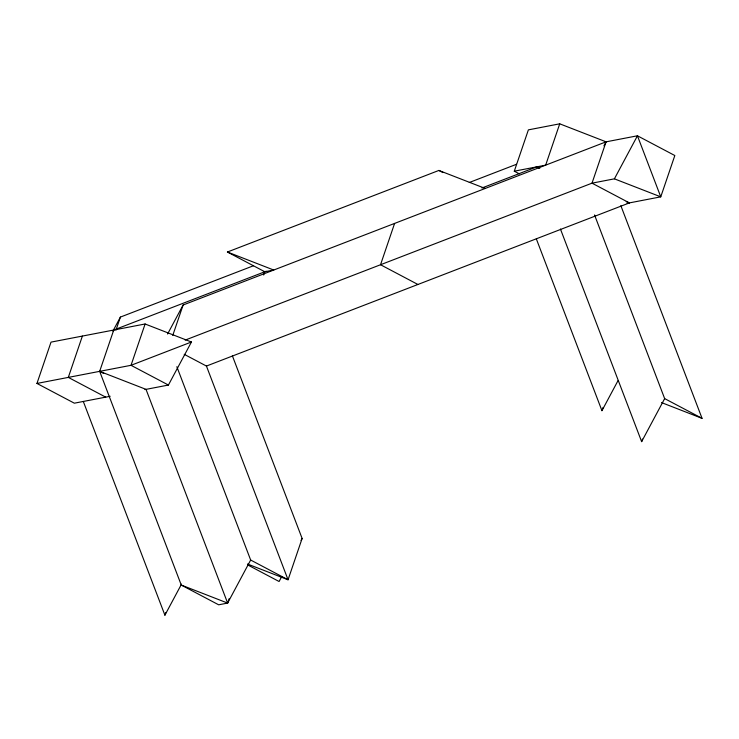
<?xml version="1.0" encoding="UTF-8"?>
<svg xmlns="http://www.w3.org/2000/svg" width="739" height="739" viewBox="0 0 739 739"><rect width="100%" height="100%" fill="white"/><g stroke="black" fill="none" stroke-linecap="round" stroke-linejoin="round"><path stroke-width="1.11" d="M110.176 396.28L74.343 403.189L36.95 383.449L51.019 342.12L145.103 323.987L191.447 342L168.418 385.047L144.899 389.582M82.38 336.079L68.311 377.398L105.695 397.139M115.958 330.139L120.402 317.086L253.523 265.735M145.103 323.987L131.025 365.306L36.95 383.449M172.75 335.441L183.124 304.995L606.082 141.833L637.443 135.791L674.827 155.532L660.758 196.851L627.162 203.327M263.684 275.019L264.793 271.758L273.753 270.031L227.409 252.017L438.883 170.441L485.237 188.454M83.304 401.462L164.908 615.181L165.795 612.594M266.179 271.231L113.741 330.028L99.663 371.347L181.277 585.066L218.67 604.807L227.63 603.079L229.108 598.738M394.598 223.418L380.53 264.738L417.923 284.478M232.406 355.884L302.122 538.454L288.053 579.773L247.491 564.014M519.351 173.859L514.298 171.189L528.376 129.87L559.728 123.819L606.082 141.833L592.013 183.161L185.156 340.106M559.728 123.819L545.659 165.148L514.298 171.189M536.329 238.863L601.943 410.699L603.052 407.438M560.43 229.007L641.628 441.654L642.505 439.068M112.91 331.1L120.402 317.086M167.587 334.028L183.124 304.995M164.908 615.181L181.517 584.143M181.277 585.066L227.63 603.079L250.66 560.033L176.843 366.72M281.771 576.494L279.093 581.501L247.768 564.966M301.05 540.458L302.122 538.454M603.939 145.842L606.082 141.833M614.405 178.838L637.443 135.791L660.758 196.851L614.405 178.838L592.013 183.161L629.397 202.902L206.44 366.054L184.205 354.323M601.943 410.699L618.007 380.659M641.628 441.654L664.657 398.607L594.535 214.957M469.293 182.505L516.524 164.28M481.948 187.992L536.699 166.875L539.858 168.104M191.447 342L131.025 365.306L168.418 385.047M626.238 201.673L629.397 202.902M661.497 402.579L702.05 418.348L620.852 205.701M536.699 166.875L539.036 168.104M438.883 170.441L442.929 172.575M664.657 398.607L702.05 418.348M227.409 252.017L264.793 271.758M103.709 373.481L99.663 371.347L146.017 389.361L227.63 603.079M250.66 560.033L288.053 579.773L206.44 366.054"/></g></svg>
